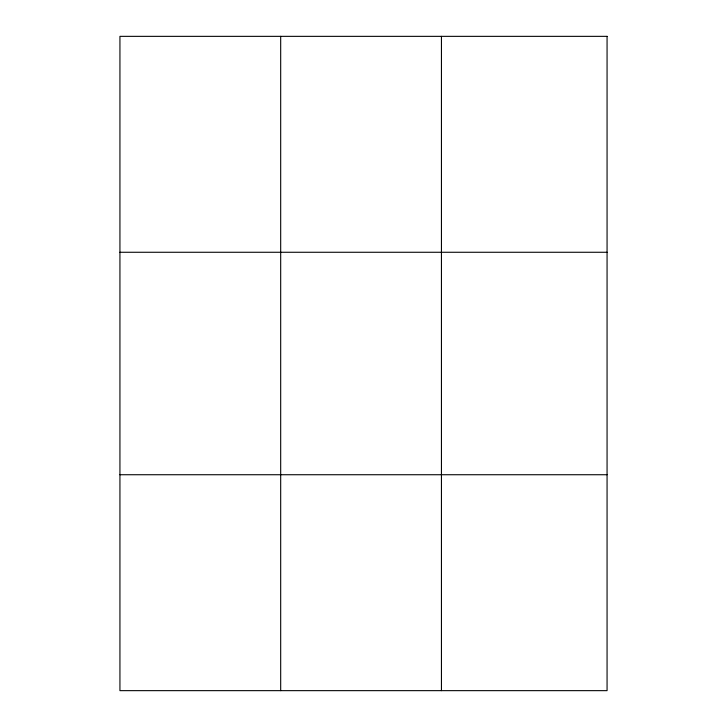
<?xml version="1.0" encoding="UTF-8"?>
<svg xmlns="http://www.w3.org/2000/svg" width="727" height="727" viewBox="0 0 727 727"><rect width="100%" height="100%" fill="white"/><g stroke="black" fill="none" stroke-linecap="round" stroke-linejoin="round"><path stroke-width="1.09" d="M280.686 36.35L280.686 690.65M441.443 36.35L441.443 690.65M119.937 252.269L607.063 252.269M119.937 474.731L607.063 474.731M607.063 36.35L607.063 690.65L119.937 690.65L119.937 36.35L607.063 36.35"/></g></svg>
